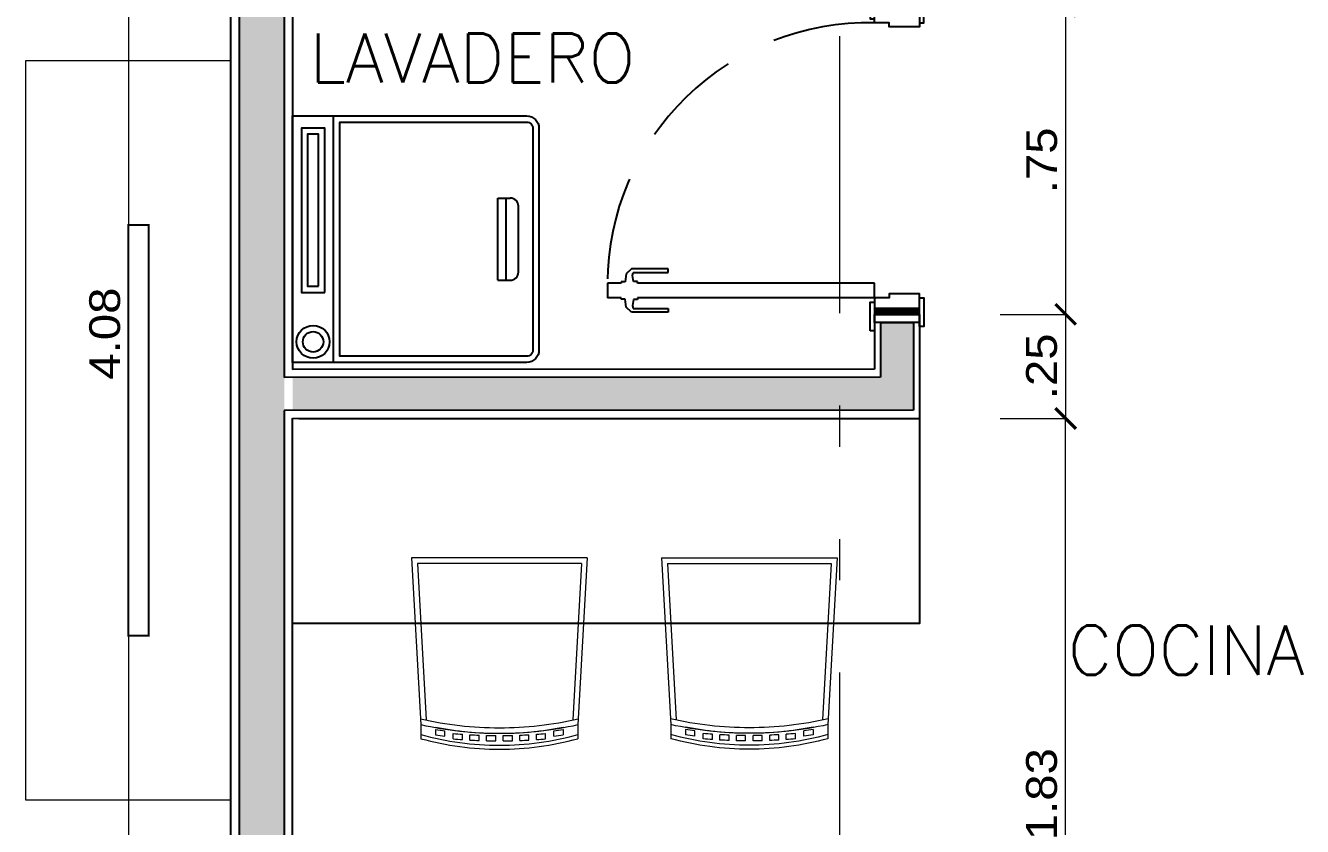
# Model space of a CAD drawing. Header units: metres. Extents: x 219 to 707, y -561 to -17.
# Drawn here: x 344.538 to 347.647, y -183.288 to -181.337 of the extents above; entities that cross this region are included whole.
import ezdxf

# ---------------------------------------------------------------- set-up
doc = ezdxf.new("R2010")
doc.units = ezdxf.units.M
doc.linetypes.add('CYPE_RAYAPUNTOPUNTO', pattern=[0.45, 0.225, -0.075, 0, -0.075, 0, -0.075])
doc.linetypes.add('HIDDEN', pattern=[0.375, 0.25, -0.125])
for name, color, linetype in [('A-Aberturas', 2, 'Continuous'), ('A-Equipamiento fijo', 253, 'Continuous'), ('A-Muros', 4, 'Continuous'), ('A-Proyección', 1, 'HIDDEN'), ('A-Revoques', 1, 'Continuous'), ('A-Texto', 3, 'Continuous'), ('Dr Ejes en bloque', 4, 'Continuous'), ('TCOTA', 1, 'Continuous')]:
    doc.layers.add(name, color=color, linetype=linetype)
doc.layers.add('A-Equipamiento', color=251, linetype='Continuous', lineweight=5)
doc.layers.add('COTAS_REPLANTEO', color=7, linetype='CYPE_RAYAPUNTOPUNTO', lineweight=0)
doc.layers.add('M-Muro hueco 11', color=141, linetype='Continuous', transparency=0.5)
doc.layers.add('M3- Muro Hueco 15', color=113, linetype='Continuous', transparency=0.7)
doc.styles.add('1-50', font='arial.ttf', dxfattribs={"width": 1.1, "height": 0.075})
doc.styles.add('T12', font='romans.shx', dxfattribs={"height": 0.12})
doc.dimstyles.new('1-50', dxfattribs={"dimscale": 0, "dimtxt": 0.075, "dimasz": 0.05, "dimexe": 0, "dimexo": 0.025, "dimgap": 0.02, "dimtad": 1, "dimzin": 4, "dimdsep": 46, "dimtxsty": '1-50', "dimblk": 'ARCHTICK', "dimcen": 0.09, "dimclrd": 256, "dimclre": 8, "dimclrt": 2, "dimadec": 0, "dimazin": 3, "dimtfac": 1, "dimtofl": 0, "dimtmove": 2, "dimatfit": 3, "dimldrblk": 'OPEN90', "dimfxl": 1, "dimtolj": 1, "dimtzin": 0, "dimlwd": 18, "dimlwe": 18, "dimarcsym": 0})

# ---------------------------------------------------------------- blocks, each defined once
blk = doc.blocks.new('A$C1490')
at = {"layer": 'A-Equipamiento fijo', "linetype": 'Continuous'}
for p, q in [((0.5, 0.4172), (0.53, 0.4172)), ((0.5, 0.2172), (0.5, 0.4172)), ((0.52, 0.2172), (0.52, 0.4172)), ((0.55, 0.2372), (0.55, 0.3972)), ((0.5, 0.2172), (0.53, 0.2172))]:
    blk.add_line(p, q, dxfattribs=at)
for points in [[(0.57, 0.0172), (0, 0.0172), (0, 0.6172), (0.57, 0.6172, -0.414214), (0.6, 0.5872), (0.6, 0.0472, -0.414214)], [(0.57, 0.0322), (0.115, 0.0322), (0.115, 0.6022), (0.57, 0.6022, -0.414214), (0.585, 0.5872), (0.585, 0.0472, -0.414214)]]:
    blk.add_lwpolyline(points, format="xyb", close=True, dxfattribs=at)
blk.add_lwpolyline([(0.1, 0.0172), (0.1, 0.6172)], dxfattribs=at)
for points in [[(0.0783, 0.1876), (0.0783, 0.5876), (0.0217, 0.5876), (0.0217, 0.1876)], [(0.0633, 0.2026), (0.0633, 0.5726), (0.0367, 0.5726), (0.0367, 0.2026)]]:
    blk.add_lwpolyline(points, close=True, dxfattribs=at)
for radius in [0.04, 0.025]:
    blk.add_circle((0.05, 0.0672), radius, dxfattribs=at)
for centre, start, end in [((0.53, 0.3972), 0, 90), ((0.53, 0.2372), 270, 0)]:
    blk.add_arc(centre, 0.02, start, end, dxfattribs=at)
blk = doc.blocks.new('hoja 65')
for p, q in [((1.8722, 6.9573), (1.8722, 6.9907)), ((1.9082, 6.9907), (1.8722, 6.9907)), ((1.8722, 6.9573), (1.8722, 6.9907)), ((1.9082, 6.9907), (1.8722, 6.9907)), ((1.9082, 6.9573), (1.9082, 6.9907)), ((1.9082, 6.9573), (1.9082, 6.9907)), ((1.8378, 6.9321), (1.8496, 6.945)), ((1.8378, 6.9321), (1.8496, 6.945)), ((1.8378, 6.8428), (1.8378, 6.9321)), ((1.8378, 6.8428), (1.8378, 6.9321)), ((1.8496, 6.945), (1.869, 6.9476)), ((1.8496, 6.945), (1.869, 6.9476)), ((1.869, 6.9476), (1.869, 6.9573)), ((1.869, 6.9573), (1.8722, 6.9573)), ((1.869, 6.9476), (1.869, 6.9573)), ((1.869, 6.9573), (1.8722, 6.9573)), ((1.9115, 6.9573), (1.9082, 6.9573)), ((1.9115, 6.9573), (1.9082, 6.9573)), ((1.9115, 6.9476), (1.9115, 6.9573)), ((1.9115, 6.9476), (1.9115, 6.9573)), ((1.9308, 6.945), (1.9115, 6.9476)), ((1.9308, 6.945), (1.9115, 6.9476)), ((1.9427, 6.9321), (1.9308, 6.945)), ((1.9427, 6.9321), (1.9308, 6.945)), ((1.9427, 6.8428), (1.9427, 6.9321)), ((1.9427, 6.8428), (1.9427, 6.9321)), ((1.8539, 6.9299), (1.8464, 6.9283)), ((1.8539, 6.9299), (1.8464, 6.9283)), ((1.8464, 6.9283), (1.8464, 6.8428)), ((1.8464, 6.9283), (1.8464, 6.8428)), ((1.8684, 6.9272), (1.8539, 6.9299)), ((1.8684, 6.9272), (1.8539, 6.9299)), ((1.8684, 6.9175), (1.8684, 6.9272)), ((1.8684, 6.9175), (1.8684, 6.9272)), ((1.8722, 6.9175), (1.8684, 6.9175)), ((1.8722, 6.9175), (1.8684, 6.9175)), ((1.8722, 6.3407), (1.8722, 6.9175)), ((1.8722, 6.3407), (1.8722, 6.9175)), ((1.9082, 6.3407), (1.9082, 6.9175)), ((1.9082, 6.9175), (1.912, 6.9175)), ((1.9082, 6.3407), (1.9082, 6.9175)), ((1.9082, 6.9175), (1.912, 6.9175)), ((1.912, 6.9272), (1.9265, 6.9299)), ((1.912, 6.9272), (1.9265, 6.9299)), ((1.912, 6.9175), (1.912, 6.9272)), ((1.912, 6.9175), (1.912, 6.9272)), ((1.9265, 6.9299), (1.9341, 6.9283)), ((1.9265, 6.9299), (1.9341, 6.9283)), ((1.9341, 6.9283), (1.9341, 6.8428)), ((1.9341, 6.9283), (1.9341, 6.8428)), ((1.8464, 6.8428), (1.8378, 6.8428)), ((1.8464, 6.8428), (1.8378, 6.8428)), ((1.9341, 6.8428), (1.9427, 6.8428)), ((1.9341, 6.8428), (1.9427, 6.8428)), ((1.8722, 6.3407), (1.9082, 6.3407)), ((1.8722, 6.3407), (1.9082, 6.3407))]:
    blk.add_line(p, q)
blk = doc.blocks.new('A$C9029')
at = {"transparency": 33554661}
h = blk.add_hatch(dxfattribs=at)
h.set_pattern_fill('ANSI31', color=1, scale=0.001, angle=180, style=0)
h.set_pattern_definition([(135, (3010.01075, -1180.768174), (0.0022450640303, 0.0022450640303), [])])
h.paths.add_polyline_path([(0.79, 0.01), (0.79, 0.12), (0.775, 0.12), (0.775, 0.01)])
h.paths.add_polyline_path([(0.055, 0.01), (0.055, 0.12), (0.04, 0.12), (0.04, 0.01)])
for p, q in [((0.04, 0.12), (0.02, 0.12)), ((0.79, 0.12), (0.81, 0.12)), ((0.04, 0.01), (0.02, 0.01)), ((0.79, 0.01), (0.81, 0.01))]:
    blk.add_line(p, q, dxfattribs=at)
for points in [[(0, 0.13), (0.07, 0.13), (0.07, 0.12), (0, 0.12)], [(0.83, 0.13), (0.76, 0.13), (0.76, 0.12), (0.83, 0.12)], [(0.01, 0.01), (0.08, 0.01), (0.08, 0), (0.01, 0)], [(0.82, 0.01), (0.75, 0.01), (0.75, 0), (0.82, 0)]]:
    blk.add_lwpolyline(points, close=True, dxfattribs=at)
at = {"color": 0, "linetype": 'ByBlock', "transparency": 33554661}
for points in [[(0.02, 0.12), (0.04, 0.12), (0.04, 0.01), (0.02, 0.01)], [(0.055, 0.12), (0.055, 0.01), (0.09, 0.01), (0.09, 0.084), (0.08, 0.084), (0.08, 0.12)], [(0.775, 0.12), (0.775, 0.01), (0.74, 0.01), (0.74, 0.084), (0.75, 0.084), (0.75, 0.12)], [(0.79, 0.12), (0.81, 0.12), (0.81, 0.01), (0.79, 0.01)]]:
    blk.add_lwpolyline(points, close=True, dxfattribs=at)
at = {"layer": 'A-Proyección', "transparency": 33554661}
blk.add_arc((0.1135, 0.1333), 0.6367, 358.7992, 89.7714, dxfattribs=at)
at = {"transparency": 33554661}
blk.add_blockref('hoja 65', (-1.7922, -6.2207), dxfattribs=at)
blk = doc.blocks.new('PLANTA TIPO 1$0$PLQABY')
at = {"layer": 'A-Equipamiento'}
for p, q in [((-0.3447, 0.5109), (-0.3197, 0.0595)), ((0.1304, 0.5109), (-0.3447, 0.5109)), ((0.1145, 0.4959), (-0.3289, 0.4959)), ((-0.3289, 0.4959), (-0.3053, 0.0721)), ((0.1145, 0.4959), (0.091, 0.0721)), ((0.1304, 0.5109), (0.1053, 0.0595)), ((-0.3196, 0.0595), (-0.3196, 0.0323)), ((-0.2797, 0.0465), (-0.2797, 0.0316)), ((-0.2546, 0.028), (-0.2546, 0.0428)), ((-0.2321, 0.0209), (-0.2321, 0.0355)), ((0.0178, 0.0209), (0.0178, 0.0355)), ((0.0402, 0.028), (0.0402, 0.0428)), ((0.0653, 0.0465), (0.0653, 0.0316)), ((0.1053, 0.0587), (0.1053, 0.0323)), ((-0.3196, 0.0323), (-0.3196, 0.0214)), ((-0.2071, 0.0189), (-0.2071, 0.0335)), ((-0.1871, 0.0176), (-0.1871, 0.0322)), ((-0.1622, 0.0165), (-0.1622, 0.031)), ((-0.1422, 0.0158), (-0.1422, 0.0303)), ((-0.1172, 0.0154), (-0.1172, 0.0299)), ((-0.0972, 0.0154), (-0.0972, 0.0299)), ((-0.0722, 0.0158), (-0.0722, 0.0303)), ((-0.0522, 0.0165), (-0.0522, 0.031)), ((-0.0272, 0.0176), (-0.0272, 0.0322)), ((-0.0072, 0.0189), (-0.0072, 0.0335)), ((0.1053, 0.0323), (0.1053, 0.0214))]:
    blk.add_line(p, q, dxfattribs=at)
for centre, radius, start, end in [((-0.1071, 1.012), 0.9611, 257.1689, 269.9939), ((-0.1073, 1.012), 0.9611, 270.0061, 282.8311), ((-0.1071, 1.0061), 0.9702, 257.3429, 269.9941), ((-0.1071, 0.9348), 0.8989, 258.9316, 269.9954), ((-0.0647, 1.4355), 1.4056, 261.2017, 262.2348), ((-0.1072, 1.4355), 1.4056, 264.9005, 265.922), ((-0.1073, 1.0061), 0.9702, 270.0059, 282.6571), ((-0.1072, 0.9348), 0.8989, 270.0046, 281.0684), ((-0.1072, 1.4355), 1.4056, 274.078, 275.0995), ((-0.1497, 1.4355), 1.4056, 277.7652, 278.7983), ((-0.107, 0.8076), 0.8039, 254.6665, 269.9896), ((-0.107, 0.7967), 0.8039, 254.6665, 269.9896), ((-0.0647, 1.4522), 1.4368, 261.3942, 262.4044), ((-0.1072, 1.4522), 1.4368, 265.0115, 266.0107), ((-0.1072, 1.4355), 1.4056, 266.7389, 267.7583), ((-0.1072, 1.4522), 1.4368, 266.8098, 267.807), ((-0.1072, 1.4355), 1.4056, 268.574, 269.5924), ((-0.1072, 1.4522), 1.4368, 268.605, 269.6012), ((-0.1073, 0.8076), 0.8039, 270.0104, 285.3335), ((-0.1073, 0.7967), 0.8039, 270.0104, 285.3335), ((-0.1072, 1.4355), 1.4056, 270.4076, 271.426), ((-0.1072, 1.4522), 1.4368, 270.3988, 271.395), ((-0.1072, 1.4355), 1.4056, 272.2417, 273.2611), ((-0.1072, 1.4522), 1.4368, 272.193, 273.1902), ((-0.1072, 1.4522), 1.4368, 273.9893, 274.9885), ((-0.1497, 1.4522), 1.4368, 277.5956, 278.6058)]:
    blk.add_arc(centre, radius, start, end, dxfattribs=at)
blk = doc.blocks.new('_ArchTick')
at = {"color": 0, "linetype": 'ByBlock', "const_width": 0.15}
blk.add_lwpolyline([(-0.5, -0.5), (0.5, 0.5)], dxfattribs=at)
blk = doc.blocks.new('*D451')
at = {"layer": 'Defpoints', "color": 0, "transparency": 16777216}
for p in [(346.886, -182.2941), (347.0704, -182.2941), (346.9706, -184.1238)]:
    blk.add_point(p, dxfattribs=at)
at = {"layer": 'TCOTA', "color": 8, "lineweight": 18, "transparency": 16777216}
for p, q in [((346.911, -182.2941), (347.0704, -182.2941)), ((346.9956, -184.1238), (347.0704, -184.1238))]:
    blk.add_line(p, q, dxfattribs=at)
at = {"layer": 'TCOTA', "lineweight": 18, "transparency": 16777216}
blk.add_line((347.0704, -184.1238), (347.0704, -182.2941), dxfattribs=at)
at = {"layer": 'TCOTA', "lineweight": 18, "transparency": 16777216, "xscale": 0.05, "yscale": 0.05, "zscale": 0.05}
for p, rotation in [((347.0704, -182.2941), 90), ((347.0704, -184.1238), 270)]:
    blk.add_blockref('_ArchTick', p, dxfattribs=dict(at, rotation=rotation))
at = {"layer": 'TCOTA', "color": 2, "transparency": 16777216, "insert": (347.0121, -183.209), "char_height": 0.075, "attachment_point": 5, "rotation": 90, "style": '1-50'}
blk.add_mtext('\\A1;1.83', dxfattribs=at)
blk = doc.blocks.new('_Open90')
at = {"color": 0, "linetype": 'ByBlock', "lineweight": -2}
for p, q in [((0, 0), (-1, 0)), ((-0.5, 0.5), (0, 0)), ((0, 0), (-0.5, -0.5))]:
    blk.add_line(p, q, dxfattribs=at)
blk = doc.blocks.new('*D452')
at = {"layer": 'Defpoints', "color": 0, "transparency": 16777216}
for p in [(346.886, -182.0404), (346.886, -182.2938), (347.0704, -182.2938)]:
    blk.add_point(p, dxfattribs=at)
at = {"layer": 'TCOTA', "color": 8, "lineweight": 18, "transparency": 16777216}
for p, q in [((346.911, -182.0404), (347.0704, -182.0404)), ((346.911, -182.2938), (347.0704, -182.2938))]:
    blk.add_line(p, q, dxfattribs=at)
at = {"layer": 'TCOTA', "lineweight": 18, "transparency": 16777216}
blk.add_line((347.0704, -182.0404), (347.0704, -182.2938), dxfattribs=at)
at = {"layer": 'TCOTA', "lineweight": 18, "transparency": 16777216, "xscale": 0.05, "yscale": 0.05, "zscale": 0.05}
for p, rotation in [((347.0704, -182.0404), 90), ((347.0704, -182.2938), 270)]:
    blk.add_blockref('_ArchTick', p, dxfattribs=dict(at, rotation=rotation))
at = {"layer": 'TCOTA', "color": 2, "transparency": 16777216, "insert": (347.0121, -182.1671), "char_height": 0.075, "attachment_point": 5, "rotation": 90, "style": '1-50'}
blk.add_mtext('\\A1;.25', dxfattribs=at)
blk = doc.blocks.new('*D453')
at = {"layer": 'Defpoints', "color": 0, "transparency": 16777216}
for p in [(346.886, -181.2904), (346.886, -182.0404), (347.0704, -182.0404)]:
    blk.add_point(p, dxfattribs=at)
at = {"layer": 'TCOTA', "color": 8, "lineweight": 18, "transparency": 16777216}
for p, q in [((346.911, -181.2904), (347.0704, -181.2904)), ((346.911, -182.0404), (347.0704, -182.0404))]:
    blk.add_line(p, q, dxfattribs=at)
at = {"layer": 'TCOTA', "lineweight": 18, "transparency": 16777216}
blk.add_line((347.0704, -181.2904), (347.0704, -182.0404), dxfattribs=at)
at = {"layer": 'TCOTA', "lineweight": 18, "transparency": 16777216, "xscale": 0.05, "yscale": 0.05, "zscale": 0.05}
for p, rotation in [((347.0704, -181.2904), 90), ((347.0704, -182.0404), 270)]:
    blk.add_blockref('_ArchTick', p, dxfattribs=dict(at, rotation=rotation))
at = {"layer": 'TCOTA', "color": 2, "transparency": 16777216, "insert": (347.0123, -181.6654), "char_height": 0.075, "attachment_point": 5, "rotation": 90, "style": '1-50'}
blk.add_mtext('\\A1;.75', dxfattribs=at)
blk = doc.blocks.new('*D482')
at = {"layer": 'Defpoints', "color": 0, "transparency": 16777216}
for p in [(344.7898, -180.0459), (345.0383, -180.0459), (345.0383, -184.1288)]:
    blk.add_point(p, dxfattribs=at)
at = {"layer": 'TCOTA', "color": 8, "lineweight": 18, "transparency": 16777216}
for p, q in [((345.0133, -180.0459), (344.7898, -180.0459)), ((345.0133, -184.1288), (344.7898, -184.1288))]:
    blk.add_line(p, q, dxfattribs=at)
at = {"layer": 'TCOTA', "lineweight": 18, "transparency": 16777216}
blk.add_line((344.7898, -184.1288), (344.7898, -180.0459), dxfattribs=at)
at = {"layer": 'TCOTA', "lineweight": 18, "transparency": 16777216, "xscale": 0.05, "yscale": 0.05, "zscale": 0.05}
for p, rotation in [((344.7898, -180.0459), 90), ((344.7898, -184.1288), 270)]:
    blk.add_blockref('_ArchTick', p, dxfattribs=dict(at, rotation=rotation))
at = {"layer": 'TCOTA', "color": 2, "transparency": 16777216, "insert": (344.7315, -182.0873), "char_height": 0.075, "attachment_point": 5, "rotation": 90, "style": '1-50'}
blk.add_mtext('\\A1;4.08', dxfattribs=at)
blk = doc.blocks.new('DSADADASDAS')
at = {"layer": 'COTAS_REPLANTEO', "ltscale": 3}
blk.add_line((120.8027, 125.9327, -0.525), (120.8027, 146.4778, -0.525), dxfattribs=at)

msp = doc.modelspace()

# ---------------------------------------------------------------- hatches: boundary and pattern name
at = {"layer": 'M-Muro hueco 11', "transparency": 33554534}
h = msp.add_hatch(color=256, dxfattribs=at)
h.dxf.hatch_style = 1
h.paths.add_polyline_path([(346.3946, -182.1939), (345.1883, -182.1945), (345.1883, -182.2745), (346.3946, -182.2739)])
h.paths.add_polyline_path([(346.5946, -182.1938), (346.3946, -182.1939), (346.3946, -182.2739), (346.5946, -182.2738)])
h.paths.add_polyline_path([(346.6998, -182.1245), (346.6198, -182.1245), (346.6198, -182.1938), (346.5946, -182.1938), (346.5946, -182.2738), (346.6998, -182.2738)])
h.paths.add_polyline_path([(346.6998, -182.0604), (346.6198, -182.0604), (346.6198, -182.1245), (346.6998, -182.1245)])
at = {"layer": 'M3- Muro Hueco 15', "transparency": 33554687}
h = msp.add_hatch(color=256, dxfattribs=at)
h.dxf.hatch_style = 1
h.paths.add_polyline_path([(346.0398, -180.2618), (345.9451, -180.2618), (345.9451, -180.8493), (346.3947, -180.849), (346.395, -180.754), (346.0402, -180.7543)])
h.paths.add_polyline_path([(345.1683, -180.1759), (345.9451, -180.1759), (345.9451, -180.0659), (345.0583, -180.0659), (345.0583, -184.1438), (345.1683, -184.1438)])

# ---------------------------------------------------------------- linework, layer by layer
at = {"layer": 'A-Equipamiento', "transparency": 33554687}
msp.add_lwpolyline([(345.0383, -181.4229), (344.5383, -181.4229), (344.5383, -183.2229), (345.0383, -183.2229)], close=True, dxfattribs=at)
at = {"layer": 'A-Equipamiento', "transparency": 33554687, "const_width": 0.005}
msp.add_lwpolyline([(344.7883, -182.8229), (344.7883, -181.8229), (344.8383, -181.8229), (344.8383, -182.8229), (344.7883, -182.8229)], dxfattribs=at)
at = {"layer": 'A-Equipamiento fijo', "transparency": 33554687}
msp.add_lwpolyline([(345.2033, -182.2941), (346.7148, -182.2941), (346.7148, -182.7931), (345.1883, -182.7931), (345.1883, -182.2931)], dxfattribs=at)
at = {"layer": 'A-Muros', "transparency": 33554687}
for p, q in [((345.0583, -180.0659), (345.0583, -184.1438)), ((345.1683, -180.1759), (345.1683, -182.1945)), ((346.6198, -182.0604), (346.6198, -182.1938)), ((346.6998, -182.0604), (346.6998, -182.2738)), ((346.6198, -182.1938), (345.1683, -182.1945)), ((346.6998, -182.2738), (345.1683, -182.2745)), ((345.1683, -182.2745), (345.1683, -184.1438))]:
    msp.add_line(p, q, dxfattribs=at)
at = {"layer": 'A-Muros'}
msp.add_line((346.6198, -182.0604), (346.6998, -182.0604), dxfattribs=at)
at = {"layer": 'A-Revoques', "transparency": 33554687}
for p, q in [((345.0383, -184.1288), (345.0383, -180.0459)), ((345.1883, -180.1959), (345.1883, -182.1745)), ((346.6048, -182.0604), (346.6048, -182.1738)), ((346.7148, -182.0604), (346.7148, -182.2938)), ((346.6048, -182.1738), (345.1883, -182.1745)), ((346.7148, -182.2938), (345.1883, -182.2945))]:
    msp.add_line(p, q, dxfattribs=at)
at = {"layer": 'A-Revoques'}
msp.add_line((345.1883, -184.1288), (345.1883, -182.2945), dxfattribs=at)

# ---------------------------------------------------------------- block references
at = {"layer": 'A-Aberturas', "transparency": 33554687, "rotation": 90}
msp.add_blockref('A$C9029', (346.7248, -182.0804), dxfattribs=at)
at = {"layer": 'A-Equipamiento', "transparency": 33554687, "xscale": 0.9, "yscale": 0.9, "zscale": 0.9}
msp.add_blockref('PLANTA TIPO 1$0$PLQABY', (345.7884, -183.0931), dxfattribs=at)
at = {"layer": 'A-Equipamiento', "transparency": 33554687, "xscale": -0.9, "yscale": 0.9, "zscale": 0.9, "rotation": 359.9999999999999}
msp.add_blockref('PLANTA TIPO 1$0$PLQABY', (346.2039, -183.0931), dxfattribs=at)
at = {"layer": 'A-Equipamiento fijo', "linetype": 'Continuous', "transparency": 33554687}
msp.add_blockref('A$C1490', (345.1883, -182.1745), dxfattribs=at)
at = {"layer": 'Dr Ejes en bloque'}
msp.add_blockref('DSADADASDAS', (225.7179, -314.1705, 0.525), dxfattribs=at)

# ---------------------------------------------------------------- texts
at = {"layer": 'A-Texto', "transparency": 33554687, "style": 'T12'}
for s, p in [('LAVADERO', (345.2305, -181.4761)), ('COCINA', (347.076, -182.9181))]:
    msp.add_text(s, height=0.12, dxfattribs=at).set_placement(p)

# ---------------------------------------------------------------- dimensions: what is measured, and where the dimension line sits
at = {"layer": 'TCOTA'}
for base, p1, p2, picture, middle in [((344.7898, -180.0459), (345.0383, -184.1288), (345.0383, -180.0459), '*D482', (344.7315, -182.0873)), ((347.0704, -182.0404), (346.886, -181.2904), (346.886, -182.0404), '*D453', (347.0123, -181.6654)), ((347.0704, -182.2938), (346.886, -182.0404), (346.886, -182.2938), '*D452', (347.0121, -182.1671)), ((347.0704, -182.2941), (346.9706, -184.1238), (346.886, -182.2941), '*D451', (347.0121, -183.209))]:
    dim = msp.add_linear_dim(base=base, p1=p1, p2=p2, angle=90, dimstyle='1-50', override={"dimscale": 1}, dxfattribs=at)
    dim.commit()
    dim.dimension.update_dxf_attribs({"geometry": picture, "text_midpoint": middle})

doc.saveas('drawing.dxf')
